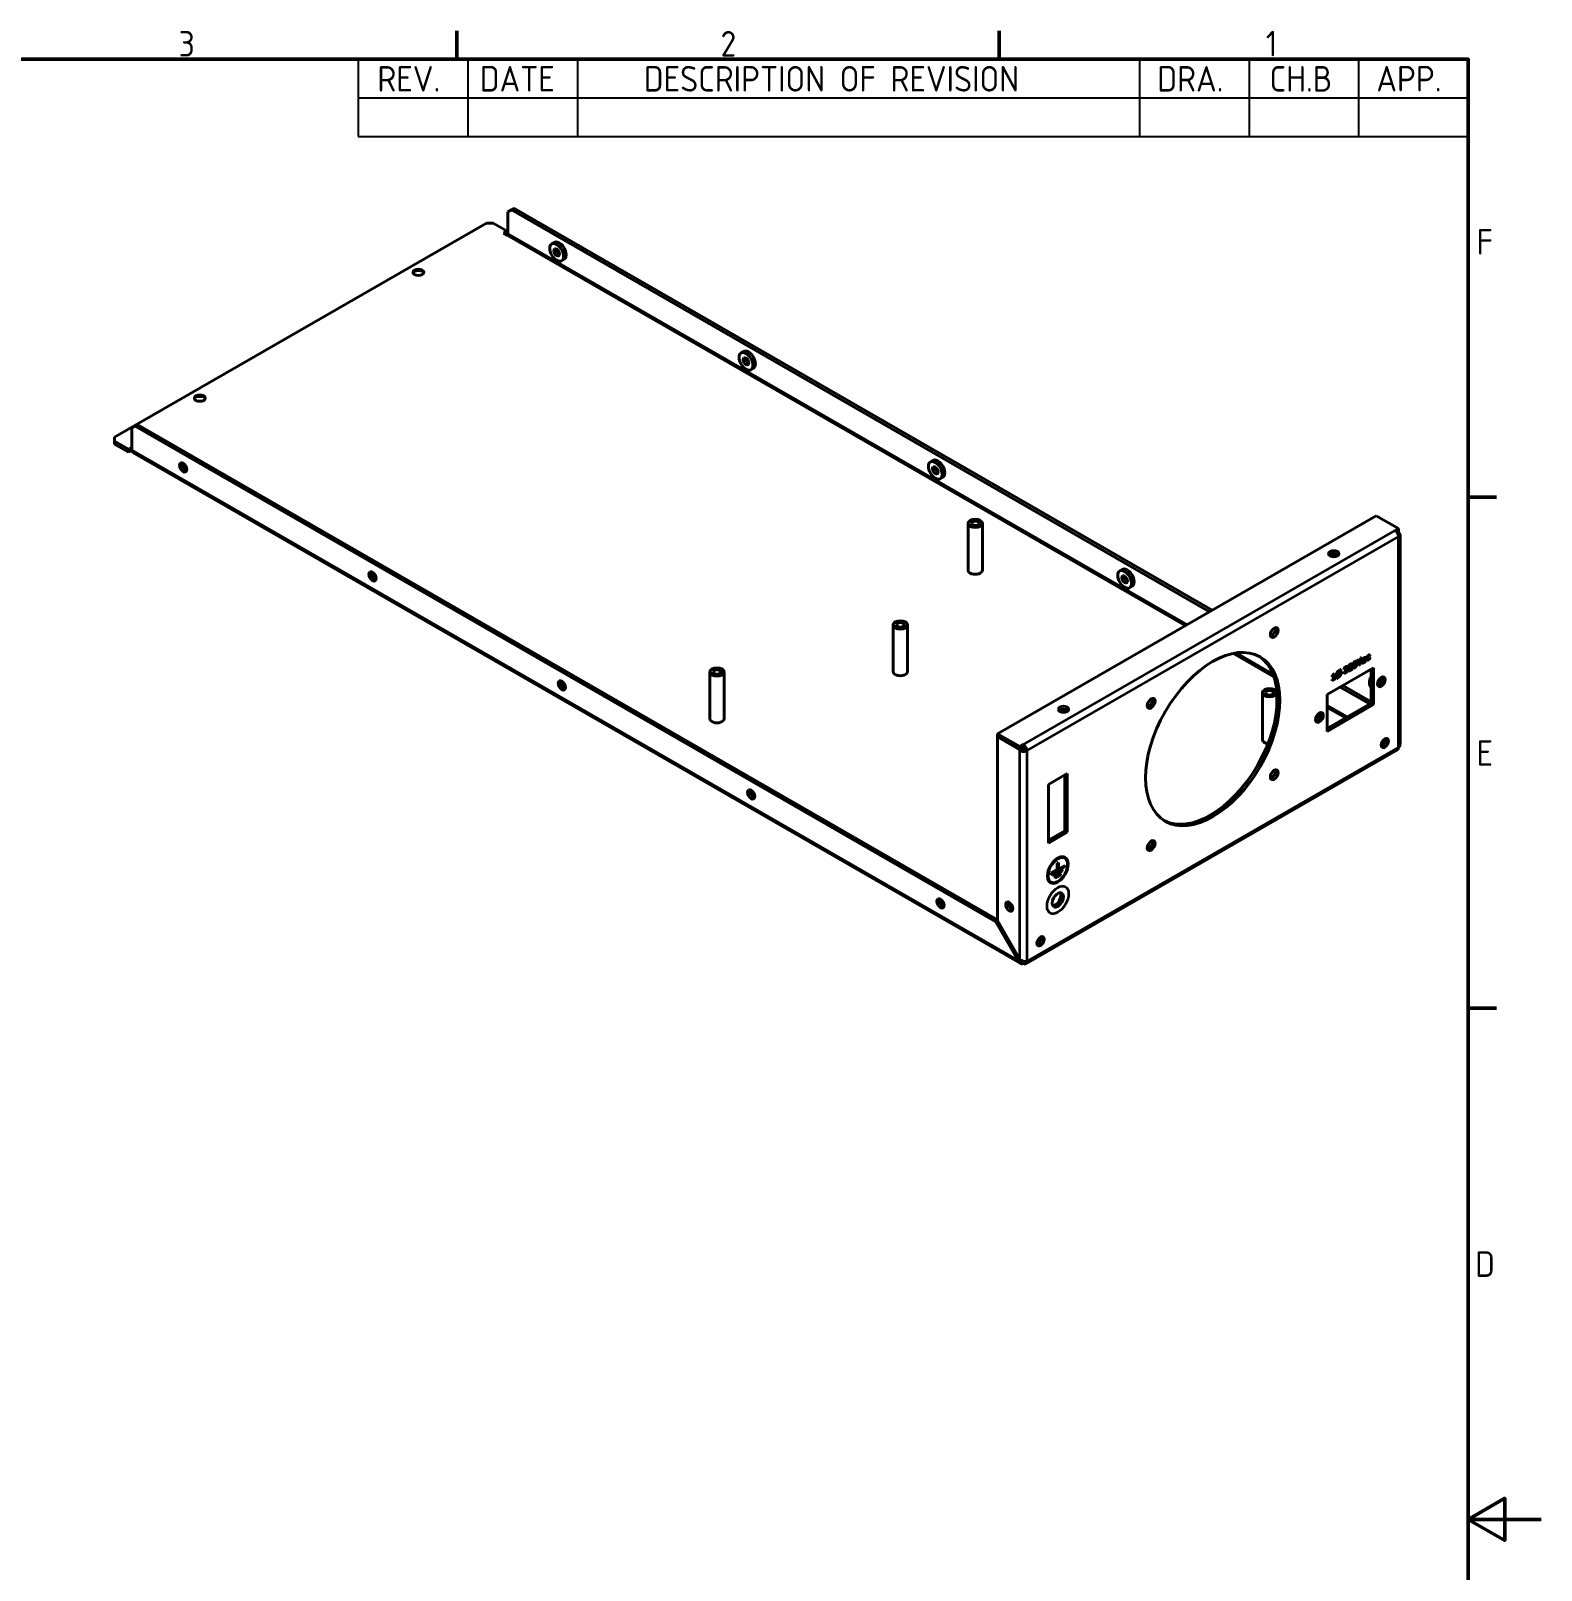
# Model space of a CAD drawing. Header units: millimetres. Extents: x 0 to 1188, y 0 to 840.
# Drawn here: x 774.3 to 1188, y 406.1 to 827.8 of the extents above; entities that cross this region are included whole.
import ezdxf

# ---------------------------------------------------------------- set-up
doc = ezdxf.new("R2010")
doc.units = ezdxf.units.MM
doc.header["$LTSCALE"] = 2
doc.layers.get('0').update_dxf_attribs({"color": 3, "lineweight": 25})
for name, color, linetype, lineweight in [('가시적인 것(ISO)', 3, 'Continuous', 40), ('가시적인 좁은 것(ISO)', 3, 'Continuous', 35), ('경계(ISO)', 7, 'Continuous', 50), ('기호(ISO)', 5, 'Continuous', 25)]:
    doc.layers.add(name, color=color, linetype=linetype, lineweight=lineweight)
doc.styles.add('문자 텍스트_PSTEK_POSCO', font='isocp.shx')

# ---------------------------------------------------------------- blocks, each defined once
blk = doc.blocks.new('경계 Default Border')
at = {"layer": '경계(ISO)'}
for p, q in [((445.5, 410), (445.5, 413.9)), ((519.75, 410), (519.75, 413.9)), ((584, 350), (587.9, 350)), ((584, 280), (587.9, 280))]:
    blk.add_line(p, q, dxfattribs=at)
at = {"layer": '경계(ISO)', "flags": 128}
for points in [[(10, 10), (10, 410), (584, 410), (584, 10), (10, 10)], [(594, 210), (584, 210), (589, 212.89), (589, 207.11), (584, 210)]]:
    blk.add_lwpolyline(points, dxfattribs=at)
at = {"layer": '경계(ISO)', "color": 2, "char_height": 3.5, "attachment_point": 7, "style": '문자 텍스트_PSTEK_POSCO'}
for s, insert in [('3', (407.4, 410.37)), ('2', (481.61, 410.37)), ('1', (556.28, 410.4)), ('F', (585.15, 383.25)), ('E', (585.15, 313.22)), ('D', (584.96, 243.22))]:
    blk.add_mtext(s, dxfattribs=dict(at, insert=insert))

msp = doc.modelspace()

# ---------------------------------------------------------------- linework, layer by layer
at = {"layer": '가시적인 것(ISO)'}
for p, q in [((904.988, 778.2135), (905.9308, 778.7607)), ((904.988, 778.2135), (904.988, 772.2182)), ((905.9308, 778.7607), (906.6379, 779.1679)), ((1097.1475, 668.6463), (905.9308, 778.7607)), ((1097.8546, 669.0535), (906.6379, 779.1679)), ((899.0954, 775.0675), (797.2721, 716.4313)), ((899.0954, 775.0675), (900.9811, 775.0675)), ((904.7523, 772.8958), (900.9811, 775.0675)), ((903.8095, 772.3529), (904.7523, 772.8958)), ((904.7523, 771.81), (903.8095, 772.3529)), ((904.7523, 772.0783), (904.5193, 771.9441)), ((904.7523, 772.8958), (904.7523, 772.0783)), ((917.7051, 769.8187), (916.998, 769.4115)), ((920.3666, 765.1969), (919.6595, 764.7897)), ((969.5596, 739.9576), (968.8525, 739.5504)), ((972.2211, 735.3359), (971.514, 734.9287)), ((801.9861, 718.8987), (802.9289, 719.4458)), ((801.9861, 712.9034), (801.9861, 718.8987)), ((802.9289, 719.4458), (803.636, 719.853)), ((802.9289, 719.4458), (1038.6026, 583.7304)), ((803.636, 719.853), (1039.1026, 584.2569)), ((797.2721, 715.3455), (797.2721, 716.4313)), ((797.2721, 714.5279), (797.2721, 715.3455)), ((797.2721, 715.3455), (801.0433, 713.1738)), ((801.0433, 712.3562), (797.2721, 714.5279)), ((801.0433, 713.1738), (801.9861, 713.7167)), ((801.0433, 712.3562), (801.0433, 713.1738)), ((801.9861, 712.8992), (801.0433, 712.3562)), ((801.9861, 712.9034), (801.9861, 712.8992)), ((801.9861, 712.8991), (801.9861, 712.8992)), ((1045.2589, 572.3591), (802.2635, 712.2908)), ((1021.4141, 710.0966), (1020.707, 709.6894)), ((1024.0756, 705.4748), (1023.3685, 705.0677)), ((1031.0077, 680.0552), (1031.0077, 692.8634)), ((1034.941, 680.0552), (1034.941, 692.8634)), ((1142.8116, 694.9425), (1039.1026, 635.2205)), ((1148.9398, 691.4135), (1142.8116, 694.9425)), ((1147.997, 690.8705), (1148.9398, 691.4135)), ((1148.5366, 690.3637), (1148.9398, 690.5959)), ((1148.564, 690.325), (1148.9398, 690.5414)), ((1148.665, 690.1651), (1148.9398, 690.3234)), ((1148.9398, 690.5414), (1148.8925, 690.5687)), ((1148.9398, 690.5959), (1148.9398, 691.4135)), ((1148.9398, 690.5414), (1148.9398, 690.3234)), ((1149.3304, 632.2962), (1149.3304, 689.7805)), ((1073.2686, 680.2356), (1072.5615, 679.8284)), ((1075.9301, 675.6138), (1075.223, 675.2066)), ((1010.5016, 652.2301), (1010.5016, 665.0384)), ((1014.4349, 652.2301), (1014.4349, 665.0384)), ((1135.2779, 653.9344), (1135.2826, 653.9317)), ((1135.2779, 653.578), (1135.2779, 653.9344)), ((1135.2826, 653.5753), (1135.2826, 653.9317)), ((1136.1105, 654.3657), (1136.1152, 654.363)), ((1137.3291, 655.0698), (1137.3338, 655.0671)), ((1137.5631, 655.3206), (1137.931, 655.5324)), ((1137.5631, 655.3206), (1137.5678, 655.3179)), ((1138.049, 653.9653), (1137.5631, 655.3206)), ((1137.5678, 655.3179), (1137.9357, 655.5297)), ((1138.0537, 653.9626), (1137.5678, 655.3179)), ((1137.931, 655.5324), (1137.9357, 655.5297)), ((1137.9357, 655.5297), (1138.244, 654.5982)), ((1138.049, 653.9653), (1138.0537, 653.9626)), ((1138.4239, 654.1758), (1138.0537, 653.9626)), ((1138.2409, 654.6076), (1138.5464, 655.8868)), ((1138.244, 654.5982), (1138.5511, 655.8841)), ((1138.9098, 656.0907), (1138.4239, 654.1758)), ((1138.5464, 655.8868), (1138.9051, 656.0934)), ((1138.5464, 655.8868), (1138.5511, 655.8841)), ((1138.5511, 655.8841), (1138.9098, 656.0907)), ((1138.9051, 656.0934), (1138.9098, 656.0907)), ((1139.0266, 655.7354), (1139.0313, 655.7327)), ((1139.0266, 655.4372), (1139.0266, 655.7354)), ((1139.0266, 655.4372), (1139.0313, 655.4345)), ((1139.0313, 655.4345), (1139.0313, 655.7327)), ((1139.06, 655.451), (1139.0313, 655.4345)), ((1139.0333, 654.6058), (1139.038, 654.6031)), ((1139.6053, 655.1835), (1139.6053, 655.4333)), ((1139.6053, 655.1835), (1139.6101, 655.1808)), ((1139.6053, 654.8615), (1139.6053, 654.9828)), ((1139.6053, 654.8615), (1139.6101, 654.8588)), ((1139.6076, 655.6725), (1139.6076, 655.6791)), ((1139.6076, 655.6725), (1139.6123, 655.6698)), ((1139.6101, 655.4366), (1139.6101, 655.1808)), ((1139.9401, 655.0489), (1139.6101, 654.8588)), ((1139.6101, 654.8588), (1139.6101, 654.99)), ((1139.6123, 655.6698), (1139.6123, 655.6764)), ((1139.8449, 656.1266), (1139.8496, 656.1239)), ((1139.9401, 655.8877), (1139.9401, 655.0489)), ((1140.2526, 655.3789), (1140.2574, 655.3762)), ((1141.0069, 656.0609), (1141.0493, 656.0853)), ((1141.0069, 656.0609), (1141.0117, 656.0582)), ((1141.0541, 656.5291), (1141.0117, 656.5047)), ((1141.0117, 656.0582), (1141.0541, 656.0826)), ((1141.0493, 656.8605), (1141.0541, 656.8577)), ((1141.0493, 656.0853), (1141.0541, 656.0826)), ((1141.0541, 656.8577), (1141.0541, 656.5291)), ((1141.0541, 656.0826), (1141.0541, 655.7527)), ((960.297, 639.3356), (960.297, 652.1439)), ((964.2303, 639.3356), (964.2303, 652.1439)), ((1129.3765, 645.9512), (1142.1045, 653.2807)), ((1130.7407, 651.1732), (1130.7454, 651.1705)), ((1130.7407, 650.9069), (1130.7407, 651.1732)), ((1130.7407, 650.9069), (1130.7454, 650.9042)), ((1130.7407, 650.0416), (1131.0387, 650.2132)), ((1130.7407, 650.0416), (1130.7454, 650.0389)), ((1130.7407, 649.7568), (1130.7407, 650.0416)), ((1130.7407, 649.7568), (1130.7454, 649.754)), ((1130.7454, 650.9042), (1130.7454, 651.1705)), ((1131.0434, 651.0758), (1130.7454, 650.9042)), ((1131.6795, 650.2919), (1130.7454, 649.754)), ((1130.7454, 650.0389), (1131.0434, 650.2105)), ((1130.7454, 649.754), (1130.7454, 650.0389)), ((1131.0387, 650.2132), (1131.0387, 651.073)), ((1131.0387, 650.2132), (1131.0434, 650.2105)), ((1131.0434, 650.2105), (1131.0434, 651.0758)), ((1131.0742, 651.5879), (1131.3836, 651.7661)), ((1131.0742, 651.5879), (1131.0789, 651.5852)), ((1131.0789, 651.5852), (1131.3884, 651.7633)), ((1131.3836, 651.7661), (1131.3884, 651.7633)), ((1131.3884, 651.7633), (1131.3884, 650.4092)), ((1131.3884, 650.4146), (1131.6747, 650.5795)), ((1131.3884, 650.4092), (1131.6795, 650.5768)), ((1131.6747, 650.5795), (1131.6795, 650.5768)), ((1131.6795, 650.5768), (1131.6795, 650.2919)), ((1131.8936, 650.2815), (1132.0701, 650.6918)), ((1131.8936, 650.2815), (1131.8983, 650.2788)), ((1131.8983, 650.2788), (1132.0748, 650.6892)), ((1132.0943, 650.3917), (1131.8983, 650.2788)), ((1132.0633, 650.6957), (1132.068, 650.693)), ((1132.2078, 650.6545), (1132.0943, 650.3917)), ((1132.2644, 651.1316), (1132.7172, 652.1927)), ((1132.7224, 652.191), (1132.2674, 651.1247)), ((1132.3682, 651.0278), (1132.8255, 652.0967)), ((1132.8781, 652.567), (1132.9755, 652.7927)), ((1132.8781, 652.567), (1132.8828, 652.5643)), ((1132.8828, 652.5643), (1132.9802, 652.79)), ((1132.9755, 652.7927), (1133.1749, 652.9076)), ((1132.9755, 652.7927), (1132.9802, 652.79)), ((1132.9802, 652.79), (1133.1796, 652.9048)), ((1133.1796, 652.9048), (1133.018, 652.5296)), ((1133.0227, 652.5271), (1133.0274, 652.5244)), ((1133.1749, 652.9076), (1133.1796, 652.9048)), ((1134.0046, 651.9027), (1134.0094, 651.8999)), ((1134.0046, 651.6363), (1134.0046, 651.9027)), ((1134.0046, 651.6363), (1134.0094, 651.6336)), ((1135.0488, 652.2322), (1134.0094, 651.6336)), ((1134.0094, 651.6336), (1134.0094, 651.8999)), ((1134.039, 653.221), (1134.0437, 653.2183)), ((1134.039, 652.8646), (1134.039, 653.221)), ((1134.039, 652.8646), (1134.0437, 652.8618)), ((1134.0437, 652.8618), (1134.0437, 653.2183)), ((1134.0712, 652.8777), (1134.0437, 652.8618)), ((1134.4494, 652.1958), (1135.0488, 652.5409)), ((1134.4555, 652.2047), (1135.0441, 652.5436)), ((1134.8717, 653.6523), (1134.8764, 653.6496)), ((1135.0441, 652.5436), (1135.0488, 652.5409)), ((1135.0488, 652.5409), (1135.0488, 652.2322)), ((1135.2435, 652.6161), (1135.2482, 652.6134)), ((1135.2435, 652.3497), (1135.2435, 652.6161)), ((1135.2435, 652.3497), (1135.2482, 652.347)), ((1136.2877, 652.9456), (1135.2482, 652.347)), ((1135.2482, 652.347), (1135.2482, 652.6134)), ((1135.2779, 653.578), (1135.2826, 653.5753)), ((1135.3101, 653.5911), (1135.2826, 653.5753)), ((1135.6883, 652.9092), (1136.2877, 653.2543)), ((1135.6943, 652.9181), (1136.283, 653.2571)), ((1136.283, 653.2571), (1136.2877, 653.2543)), ((1136.2877, 653.2543), (1136.2877, 652.9456)), ((1136.5864, 653.2381), (1136.5911, 653.2353)), ((1141.3974, 643.6048), (1141.3974, 652.8735)), ((1142.1045, 653.2807), (1142.1045, 643.1976)), ((1111.6178, 633.6349), (1111.6178, 646.4431)), ((1115.5512, 641.9119), (1115.5512, 646.4431)), ((1129.3765, 635.8681), (1129.3765, 645.9512)), ((1141.015, 643.3847), (1132.9674, 648.019)), ((1141.3974, 643.9789), (1133.6745, 648.4262)), ((1129.3765, 636.6825), (1141.3974, 643.6048)), ((1142.1045, 643.1976), (1129.3765, 635.8681)), ((1141.3974, 643.6048), (1142.1045, 643.1976)), ((1039.1026, 635.2205), (1039.1026, 634.4029)), ((1045.2308, 631.6914), (1039.1026, 635.2205)), ((1039.1026, 634.4029), (1045.2308, 630.8739)), ((1039.1499, 634.3757), (1039.1026, 634.3484)), ((1039.1026, 584.0206), (1039.1026, 634.3484)), ((1039.1026, 634.3484), (1045.2308, 630.8194)), ((1045.2308, 631.6914), (1046.1737, 632.2344)), ((1045.2308, 630.8739), (1045.2308, 631.6914)), ((1045.2308, 630.8739), (1046.1737, 631.4168)), ((1045.2308, 630.8194), (1045.9379, 631.2266)), ((1045.9379, 631.0086), (1045.2308, 630.6014)), ((1045.2308, 630.6014), (1045.2308, 630.8194)), ((1045.9379, 631.2266), (1045.8906, 631.2538)), ((1045.9379, 631.2266), (1045.9379, 631.0086)), ((1046.1737, 631.4168), (1046.1737, 632.2344)), ((1046.4094, 631.0086), (1047.1165, 630.6014)), ((1148.6624, 630.8517), (1046.839, 572.2155)), ((1053.009, 621.3227), (1058.1945, 624.3088)), ((1058.1945, 624.3088), (1058.1945, 608.2304)), ((1053.009, 605.2443), (1053.009, 621.3227)), ((1057.4874, 608.6376), (1057.4874, 623.9016)), ((1053.009, 606.0586), (1057.4874, 608.6376)), ((1058.1945, 608.2304), (1053.009, 605.2443)), ((1058.1945, 608.2304), (1057.4874, 608.6376)), ((1055.4367, 599.7749), (1055.7667, 599.9649)), ((1055.4367, 599.7749), (1055.4415, 599.7722)), ((1055.4367, 597.9763), (1055.4367, 599.7749)), ((1055.7714, 599.9622), (1055.4415, 599.7722)), ((1055.4415, 599.7722), (1055.4415, 597.9736)), ((1055.7667, 599.9649), (1055.7714, 599.9622)), ((1055.7714, 598.1636), (1055.7714, 599.9622)), ((1055.7714, 598.169), (1057.4874, 599.1572)), ((1057.4921, 599.1544), (1055.7714, 598.1636)), ((1057.4874, 599.1572), (1057.4921, 599.1544)), ((1057.4921, 598.7729), (1057.4921, 599.1544)), ((1057.5979, 601.3469), (1057.6026, 601.3442)), ((1053.7161, 596.9855), (1055.4367, 597.9763)), ((1053.7161, 596.9855), (1053.7208, 596.9827)), ((1053.7161, 596.6039), (1053.7161, 596.9855)), ((1053.7161, 596.6039), (1053.7208, 596.6012)), ((1053.7208, 596.6012), (1057.4921, 598.7729)), ((1055.4415, 597.9736), (1053.7208, 596.9827)), ((1053.7208, 596.9827), (1053.7208, 596.6012)), ((1054.4232, 596.5751), (1056.7803, 597.9324)), ((1054.4232, 596.5751), (1054.4279, 596.5724)), ((1054.4232, 596.1936), (1054.4232, 596.5751)), ((1054.4232, 596.1936), (1054.4279, 596.1909)), ((1056.785, 597.9297), (1054.4279, 596.5724)), ((1054.4279, 596.1909), (1056.785, 597.5482)), ((1054.4279, 596.5724), (1054.4279, 596.1909)), ((1054.8946, 596.029), (1056.3088, 596.8434)), ((1054.8946, 596.029), (1054.8993, 596.0263)), ((1054.8946, 595.6475), (1054.8946, 596.029)), ((1054.8946, 595.6475), (1054.8993, 595.6448)), ((1056.3136, 596.8407), (1054.8993, 596.0263)), ((1054.8993, 595.6448), (1056.3136, 596.4592)), ((1054.8993, 596.0263), (1054.8993, 595.6448)), ((1055.4367, 597.9763), (1055.4415, 597.9736)), ((1056.3088, 596.8434), (1056.3136, 596.8407)), ((1056.3136, 596.4592), (1056.3136, 596.8407)), ((1056.7803, 597.9324), (1056.785, 597.9297)), ((1056.785, 597.5482), (1056.785, 597.9297)), ((1053.6056, 594.4142), (1053.6103, 594.4115)), ((1039.1035, 584.0189), (1038.6026, 583.7304)), ((1038.6026, 583.7304), (1044.7308, 573.116)), ((1045.2308, 573.4061), (1039.1026, 584.0206)), ((1045.2323, 573.4047), (1044.7308, 573.116))]:
    msp.add_line(p, q, dxfattribs=at)
for centre, major_axis, ratio, start_param, end_param in [((904.7523, 772.0825), (-0.1663, -0.2889), 0.57809312, 0.78346445, 2.35426078), ((919.0359, 767.5078), (-1.3308, 2.3109), 0.57809312, 3.14159265, 6.28318531), ((919.0359, 767.5078), (0.5393, -0.9365), 0.57809312, 3.85321467, 5.57156329), ((880.475, 761.4393), (-1.5, 0), 0.5758617, 3.25223889, 6.17253907), ((880.475, 760.8125), (-2.2667, 0), 0.5758617, 4.11241439, 5.31236357), ((970.8903, 737.6468), (-1.3308, 2.3109), 0.57809312, 3.14159267, 6.28318531), ((970.8903, 737.6468), (0.5393, -0.9365), 0.57809312, 3.85321467, 5.57156329), ((820.6066, 726.9634), (-1.5, 0), 0.5758617, 3.25223889, 6.17253907), ((820.6066, 726.3366), (-2.2667, 0), 0.5758617, 4.11241439, 5.31236357), ((802.9289, 713.4463), (-0.6654, -1.1554), 0.57809312, 5.49585344, 6.28318531), ((816.7411, 708.6001), (0.6986, -1.2132), 0.57809312, 3.66993502, 5.75484294), ((816.7411, 708.6001), (-0.5393, 0.9365), 0.57809312, 0.40432424, 2.73726841), ((1022.7448, 707.7857), (-1.3308, 2.3109), 0.57809312, 3.14159265, 6.28318531), ((1022.7448, 707.7857), (0.5393, -0.9365), 0.57809312, 3.85321467, 5.57156329), ((1147.997, 689.7805), (0.6654, -1.1554), 0.57809312, 2.10544794, 2.3581282), ((1147.997, 689.7805), (0.6654, -1.1554), 0.57809312, 0.78733187, 2.10544794), ((1147.997, 689.7805), (1.3333, 0), 0.5758617, 5.49778714, 7.06858347), ((1131.1679, 683.7279), (-1.4333, 0), 0.5758617, 3.65970594, 5.76507202), ((1131.1679, 683.7279), (-1.0807, 0), 0.5758617, 3.51835978, 5.90641818), ((868.5956, 678.7391), (0.6986, -1.2132), 0.57809312, 3.66993502, 5.75484294), ((868.5956, 678.7391), (-0.5393, 0.9365), 0.57809312, 0.40432424, 2.73726841), ((1032.9743, 680.0552), (1.9667, 0), 0.5758617, 3.14159265, 6.28318531), ((1074.5993, 677.9247), (-1.3308, 2.3109), 0.57809312, 3.14159265, 6.28318531), ((1074.5993, 677.9247), (0.5393, -0.9365), 0.57809312, 3.85321467, 5.57156329), ((1114.1738, 663.3548), (0.7485, 1.2999), 0.57809312, 3.631445, 5.79333296), ((1097.321, 634.1651), (-12.9748, -22.5312), 0.57809312, 0.02714731, 3.11444534), ((920.4501, 648.8781), (0.6986, -1.2132), 0.57809312, 3.66993502, 5.75484294), ((920.4501, 648.8781), (-0.5393, 0.9365), 0.57809312, 0.40432424, 2.73726841), ((1012.4682, 652.2301), (1.9667, 0), 0.5758617, 3.14159265, 6.28318531), ((1142.8116, 650.2752), (-1.3308, -2.3109), 0.57809312, 4.77311919, 6.21858768), ((1143.5187, 649.868), (0.5393, 0.9365), 0.57809312, 3.44454272, 5.98023524), ((1143.5187, 649.868), (0.7485, 1.2999), 0.57809312, 3.631445, 5.79333296), ((1057.1574, 641.1081), (-1.4333, 0), 0.5758617, 3.65970594, 5.76507202), ((1057.1574, 641.1081), (-1.0807, 0), 0.5758617, 3.51835978, 5.90641818), ((1080.4683, 643.9452), (0.7485, 1.2999), 0.57809312, 3.631445, 5.79333296), ((1126.5481, 640.0953), (0.7485, 1.2999), 0.57809312, 3.631445, 5.79333296), ((962.2636, 639.3356), (1.9667, 0), 0.5758617, 3.14159265, 6.28318531), ((1126.5481, 640.0953), (0.5393, 0.9365), 0.57809312, 3.44454272, 5.98023524), ((1113.5845, 633.6349), (-1.9667, 0), 0.5758617, 0, 1.36005559), ((1144.4615, 633.0789), (-0.5393, -0.9365), 0.57809312, 0.40432424, 2.73726841), ((1144.4615, 633.0789), (0.6986, 1.2132), 0.57809312, 3.66993502, 5.75484294), ((1046.1737, 631.1443), (-1.3333, 0), 0.5758617, 0.78539816, 2.35619449), ((1046.1737, 631.1443), (0.3333, 0), 0.5758617, 3.92699082, 5.49778714), ((1046.1737, 631.1443), (-0.6654, 1.1554), 0.57809312, 5.2470406, 5.49972085), ((1046.1737, 631.1443), (0.1663, -0.2889), 0.57809312, 0.78733187, 2.3581282), ((1046.1737, 631.1443), (-0.6654, 1.1554), 0.57809312, 3.92892453, 5.2470406), ((1147.997, 632.0071), (0.6654, -1.1554), 0.57809312, 0, 0.78733187), ((1114.1738, 624.3851), (0.7485, 1.2999), 0.57809312, 3.631445, 5.79333296), ((972.3046, 619.0171), (0.6986, -1.2132), 0.57809312, 3.66993502, 5.75484294), ((972.3046, 619.0171), (-0.5393, 0.9365), 0.57809312, 0.40432424, 2.73726841), ((1080.4683, 604.9754), (0.7485, 1.2999), 0.57809312, 3.631445, 5.79333296), ((1055.6017, 597.8805), (-1.9961, -3.4663), 0.57809312, 3.14159265, 6.28318531), ((1055.6017, 597.8805), (-1.8963, -3.293), 0.57809312, 0.00123815, 3.14035451), ((1054.8946, 590.1123), (-1.0812, -1.8776), 0.57809312, 0.33178133, 2.80981133), ((1024.1591, 589.1561), (0.6986, -1.2132), 0.57809312, 3.66993502, 5.75484294), ((1024.1591, 589.1561), (-0.5393, 0.9365), 0.57809312, 0.40432424, 2.73726841), ((1043.0152, 588.2716), (0.6986, -1.2132), 0.57809312, 3.66993502, 5.75484294), ((1043.0152, 588.2716), (-0.5393, 0.9365), 0.57809312, 0.40432424, 2.73726841), ((1050.1806, 578.7861), (-0.5393, -0.9365), 0.57809312, 0.40432424, 2.73726841), ((1050.1806, 578.7861), (0.6986, 1.2132), 0.57809312, 3.66993502, 5.75484294), ((1046.1737, 573.371), (0.6654, -1.1554), 0.57809312, 5.49972085, 7.07051718)]:
    msp.add_ellipse(centre, major_axis=major_axis, ratio=ratio, start_param=start_param, end_param=end_param, dxfattribs=at)
for centre, major_axis, ratio in [((918.3287, 767.1006), (-1.3308, 2.3109), 0.57809312), ((918.3287, 767.1006), (-0.5393, 0.9365), 0.57809312), ((880.475, 761.6301), (-1.5, 0), 0.5758617), ((970.1832, 737.2396), (-1.3308, 2.3109), 0.57809312), ((970.1832, 737.2396), (-0.5393, 0.9365), 0.57809312), ((820.6066, 727.1542), (-1.5, 0), 0.5758617), ((816.034, 708.1929), (-0.6986, 1.2132), 0.57809312), ((1022.0377, 707.3785), (-1.3308, 2.3109), 0.57809312), ((1022.0377, 707.3785), (-0.5393, 0.9365), 0.57809312), ((1032.9743, 692.8634), (-1.9667, 0), 0.5758617), ((1032.9743, 692.8634), (-1.0807, 0), 0.5758617), ((1131.1679, 684.5454), (-1.4333, 0), 0.5758617), ((867.8885, 678.3319), (-0.6986, 1.2132), 0.57809312), ((1073.8922, 677.5175), (-1.3308, 2.3109), 0.57809312), ((1073.8922, 677.5175), (-0.5393, 0.9365), 0.57809312), ((1012.4682, 665.0384), (-1.9667, 0), 0.5758617), ((1012.4682, 665.0384), (-1.0807, 0), 0.5758617), ((1114.8809, 662.9477), (-0.7485, -1.2999), 0.57809312), ((1098.0281, 633.7579), (-12.9748, -22.5312), 0.57809312), ((919.743, 648.4709), (-0.6986, 1.2132), 0.57809312), ((962.2636, 652.1439), (-1.9667, 0), 0.5758617), ((962.2636, 652.1439), (-1.0807, 0), 0.5758617), ((1144.2258, 649.4608), (-0.7485, -1.2999), 0.57809312), ((1113.5845, 646.4431), (-1.9667, 0), 0.5758617), ((1113.5845, 646.4431), (-1.0807, 0), 0.5758617), ((1057.1574, 641.9256), (-1.4333, 0), 0.5758617), ((1081.1754, 643.538), (-0.7485, -1.2999), 0.57809312), ((1127.2552, 639.6881), (-0.7485, -1.2999), 0.57809312), ((1145.1686, 632.6717), (-0.6986, -1.2132), 0.57809312), ((1114.8809, 623.9779), (-0.7485, -1.2999), 0.57809312), ((971.5975, 618.6099), (-0.6986, 1.2132), 0.57809312), ((1081.1754, 604.5682), (-0.7485, -1.2999), 0.57809312), ((1055.6065, 597.8778), (-1.9961, -3.4663), 0.57809312), ((1055.6065, 597.8778), (-1.8963, -3.293), 0.57809312), ((1055.6017, 589.7051), (-1.0812, -1.8776), 0.57809312), ((1023.452, 588.7489), (-0.6986, 1.2132), 0.57809312), ((1042.3081, 587.8644), (-0.6986, 1.2132), 0.57809312), ((1050.8877, 578.3789), (-0.6986, -1.2132), 0.57809312)]:
    msp.add_ellipse(centre, major_axis=major_axis, ratio=ratio, dxfattribs=at)
for points, degree in [([(1135.2779, 653.9344), (1135.3375, 654.0018), (1135.5919, 654.2173), (1135.7099, 654.2852)], 2), ([(1135.2826, 653.9317), (1135.3422, 653.9991), (1135.5966, 654.2145), (1135.7147, 654.2825)], 2), ([(1135.4442, 653.7597), (1135.3961, 653.7068), (1135.3273, 653.6142), (1135.3101, 653.5911)], 2), ([(1135.6436, 653.9289), (1135.5897, 653.8979), (1135.4935, 653.812), (1135.4442, 653.7597)], 2), ([(1135.8671, 653.8217), (1135.8671, 653.9357), (1135.749, 653.9896), (1135.6436, 653.9289)], 2), ([(1135.6653, 653.2922), (1135.7695, 653.4782), (1135.8624, 653.7237), (1135.8624, 653.8244)], 2), ([(1135.67, 653.2895), (1135.7743, 653.4754), (1135.8671, 653.721), (1135.8671, 653.8217)], 2), ([(1135.7147, 654.2825), (1135.9668, 654.4277), (1136.2258, 654.3172), (1136.2258, 654.0826)], 2), ([(1135.8624, 653.8244), (1135.8624, 653.9294), (1135.8123, 653.9605)], 2), ([(1136.2258, 654.0826), (1136.2258, 653.9382), (1136.1078, 653.592), (1135.9714, 653.3544)], 2), ([(1136.4136, 653.8411), (1136.4136, 654.0584), (1136.4721, 654.3995), (1136.5385, 654.5491)], 2), ([(1136.5374, 653.2777), (1136.4721, 653.3474), (1136.4136, 653.6291), (1136.4136, 653.8411)], 2), ([(1136.4183, 653.8384), (1136.4183, 654.0557), (1136.4768, 654.3968), (1136.5432, 654.5463)], 2), ([(1136.5421, 653.275), (1136.4768, 653.3447), (1136.4183, 653.6264), (1136.4183, 653.8384)], 2), ([(1136.5385, 654.5491), (1136.605, 654.696), (1136.8147, 654.9228), (1136.9591, 655.0059)], 2), ([(1136.5432, 654.5463), (1136.6097, 654.6933), (1136.8194, 654.9201), (1136.9638, 655.0032)], 2), ([(1136.7747, 654.0423), (1136.7747, 654.3471), (1136.8618, 654.6424), (1136.9638, 654.7011)], 2), ([(1136.9638, 653.6026), (1136.8618, 653.5439), (1136.7747, 653.7429), (1136.7747, 654.0423)], 2), ([(1136.9591, 653.6054), (1137.06, 653.6634), (1137.1471, 653.9627), (1137.1471, 654.2635)], 2), ([(1136.9638, 655.0032), (1137.1163, 655.091), (1137.3203, 655.0972), (1137.3856, 655.0248)], 2), ([(1136.9638, 654.7011), (1137.0658, 654.7598), (1137.1518, 654.5642), (1137.1518, 654.2608)], 2), ([(1137.1518, 654.2608), (1137.1518, 653.96), (1137.0647, 653.6607), (1136.9638, 653.6026)], 2), ([(1137.3844, 653.7574), (1137.3203, 653.6144), (1137.1128, 653.3863), (1136.9638, 653.3005)], 2), ([(1137.5082, 654.466), (1137.5082, 654.254), (1137.4498, 653.9023), (1137.3844, 653.7574)], 2), ([(1137.3856, 655.0248), (1137.4498, 654.9544), (1137.5082, 654.6714), (1137.5082, 654.466)], 2), ([(1138.9372, 654.8306), (1138.9372, 654.9671), (1139.0323, 655.1914), (1139.1217, 655.2919)], 2), ([(1138.9419, 654.8279), (1138.9419, 654.9643), (1139.037, 655.1887), (1139.1264, 655.2892)], 2), ([(1139.2708, 654.6304), (1139.1287, 654.5485), (1138.9419, 654.6609), (1138.9419, 654.8279)], 2), ([(1139.0266, 655.7354), (1139.0759, 655.7797), (1139.2959, 655.9514), (1139.4082, 656.0161)], 2), ([(1139.0313, 655.7327), (1139.0806, 655.7769), (1139.3006, 655.9487), (1139.4129, 656.0134)], 2), ([(1139.351, 655.7061), (1139.2926, 655.6725), (1139.1344, 655.5324), (1139.06, 655.451)], 2), ([(1139.1217, 655.2919), (1139.2122, 655.3944), (1139.4632, 655.5787), (1139.6076, 655.6725)], 2), ([(1139.1264, 655.2892), (1139.217, 655.3917), (1139.4679, 655.576), (1139.6123, 655.6698)], 2), ([(1139.476, 654.8002), (1139.4313, 654.7493), (1139.3465, 654.6739), (1139.2708, 654.6304)], 2), ([(1139.2777, 655.053), (1139.2777, 655.1113), (1139.3258, 655.2106), (1139.3705, 655.2536)], 2), ([(1139.4381, 654.9944), (1139.3591, 654.9488), (1139.2777, 654.9669), (1139.2777, 655.053)], 2), ([(1139.6123, 655.6764), (1139.6123, 655.7784), (1139.4817, 655.7813), (1139.351, 655.7061)], 2), ([(1139.3705, 655.2536), (1139.421, 655.3038), (1139.5252, 655.3784), (1139.6101, 655.4366)], 2), ([(1139.4129, 656.0134), (1139.688, 656.1718), (1139.9401, 656.105), (1139.9401, 655.8877)], 2), ([(1139.4334, 654.9971), (1139.477, 655.0222), (1139.5687, 655.1213), (1139.6053, 655.1835)], 2), ([(1139.6101, 655.1808), (1139.5734, 655.1186), (1139.4817, 655.0195), (1139.4381, 654.9944)], 2), ([(1139.6101, 654.99), (1139.5757, 654.9371), (1139.5218, 654.8531), (1139.476, 654.8002)], 2), ([(1139.6076, 655.6791), (1139.6076, 655.7519), (1139.5743, 655.7735)], 2), ([(1140.1039, 655.7595), (1140.1039, 655.937), (1140.2001, 656.2402), (1140.2838, 656.3679)], 2), ([(1140.1086, 655.7568), (1140.1086, 655.9343), (1140.2048, 656.2375), (1140.2885, 656.3652)], 2), ([(1140.277, 655.3662), (1140.198, 655.4015), (1140.1086, 655.5925), (1140.1086, 655.7568)], 2), ([(1140.7091, 655.4586), (1140.5773, 655.3827), (1140.3584, 655.3335), (1140.277, 655.3662)], 2), ([(1140.2838, 656.3679), (1140.3629, 656.4903), (1140.5783, 656.6886), (1140.6952, 656.7559)], 2), ([(1140.2885, 656.3652), (1140.3676, 656.4876), (1140.583, 656.6859), (1140.6999, 656.7532)], 2), ([(1140.716, 656.4868), (1140.5888, 656.4136), (1140.449, 656.1277), (1140.449, 655.9528)], 2), ([(1140.449, 655.9528), (1140.449, 655.7673), (1140.5979, 655.6702), (1140.7217, 655.7415)], 2), ([(1140.5268, 655.7166), (1140.5998, 655.6767), (1140.717, 655.7442)], 2), ([(1140.6952, 656.7559), (1140.7835, 656.8067), (1140.96, 656.8607), (1141.0493, 656.8605)], 2), ([(1140.6999, 656.7532), (1140.7882, 656.804), (1140.9647, 656.8579), (1141.0541, 656.8577)], 2), ([(1140.912, 655.6072), (1140.8638, 655.5636), (1140.779, 655.4989), (1140.7091, 655.4586)], 2), ([(1140.8993, 656.5368), (1140.8627, 656.5395), (1140.7721, 656.5192), (1140.716, 656.4868)], 2), ([(1140.717, 655.7442), (1140.78, 655.7805), (1140.874, 655.8677), (1140.9084, 655.9114)], 2), ([(1140.7217, 655.7415), (1140.7847, 655.7778), (1140.8787, 655.865), (1140.9131, 655.9087)], 2), ([(1141.0117, 656.5047), (1140.991, 656.5154), (1140.9337, 656.5354), (1140.8993, 656.5368)], 2), ([(1140.9084, 655.9114), (1140.9416, 655.953), (1140.9898, 656.0311), (1141.0069, 656.0609)], 2), ([(1141.0541, 655.7527), (1141.0254, 655.7216), (1140.9509, 655.6416), (1140.912, 655.6072)], 2), ([(1140.9131, 655.9087), (1140.9463, 655.9503), (1140.9945, 656.0284), (1141.0117, 656.0582)], 2), ([(1130.7407, 651.1732), (1130.806, 651.2108), (1130.9355, 651.3053), (1130.9745, 651.3489)], 2), ([(1130.7454, 651.1705), (1130.8108, 651.2081), (1130.9403, 651.3026), (1130.9792, 651.3462)], 2), ([(1130.9745, 651.3489), (1131.0192, 651.4012), (1131.0696, 651.519), (1131.0742, 651.5879)], 2), ([(1130.9792, 651.3462), (1131.0239, 651.3984), (1131.0743, 651.5163), (1131.0789, 651.5852)], 2), ([(1131.8581, 651.2178), (1131.8581, 651.6113), (1132.2225, 652.2796), (1132.5423, 652.4638)], 2), ([(1131.8628, 651.215), (1131.8628, 651.6086), (1132.2273, 652.2769), (1132.547, 652.461)], 2), ([(1132.0748, 650.6892), (1131.974, 650.7437), (1131.8628, 651.0083), (1131.8628, 651.215)], 2), ([(1132.547, 650.757), (1132.4542, 650.7036), (1132.28, 650.651), (1132.2078, 650.6545)], 2), ([(1132.2227, 651.4223), (1132.2227, 651.5694), (1132.2777, 651.813), (1132.3235, 651.9044)], 2), ([(1132.2674, 651.1247), (1132.2456, 651.1744), (1132.2227, 651.3229), (1132.2227, 651.4223)], 2), ([(1132.3235, 651.9044), (1132.3728, 652.003), (1132.4817, 652.12), (1132.5482, 652.1583)], 2), ([(1132.5482, 651.0598), (1132.4977, 651.0308), (1132.4095, 651.0144), (1132.3682, 651.0278)], 2), ([(1132.5423, 652.4638), (1132.634, 652.5166), (1132.8024, 652.5685), (1132.8781, 652.567)], 2), ([(1132.5434, 651.0625), (1132.6065, 651.0988), (1132.728, 651.2364), (1132.7704, 651.3244)], 2), ([(1132.547, 652.461), (1132.6387, 652.5138), (1132.8072, 652.5658), (1132.8828, 652.5643)], 2), ([(1133.057, 651.2866), (1132.9653, 651.1172), (1132.7086, 650.8501), (1132.547, 650.757)], 2), ([(1132.5482, 652.1583), (1132.5928, 652.184), (1132.6857, 652.2043), (1132.7224, 652.191)], 2), ([(1132.7751, 651.3217), (1132.7327, 651.2336), (1132.6112, 651.0961), (1132.5482, 651.0598)], 2), ([(1132.7704, 651.3244), (1132.8151, 651.4203), (1132.8678, 651.6508), (1132.8678, 651.7992)], 2), ([(1132.8725, 651.7965), (1132.8725, 651.6481), (1132.8198, 651.4176), (1132.7751, 651.3217)], 2), ([(1132.8255, 652.0967), (1132.8473, 652.0536), (1132.8725, 651.8866), (1132.8725, 651.7965)], 2), ([(1133.018, 652.5296), (1133.1212, 652.475), (1133.2323, 652.2104), (1133.2323, 652.0037)], 2), ([(1133.0181, 652.5297), (1133.0204, 652.5284), (1133.0227, 652.5271)], 2), ([(1133.2323, 652.0037), (1133.2323, 651.8182), (1133.1441, 651.4494), (1133.057, 651.2866)], 2), ([(1134.0046, 651.9027), (1134.1364, 652.1005), (1134.3473, 652.4365), (1134.4264, 652.5788)], 2), ([(1134.0094, 651.8999), (1134.1411, 652.0977), (1134.352, 652.4338), (1134.4311, 652.5761)], 2), ([(1134.039, 653.221), (1134.0986, 653.2884), (1134.353, 653.5038), (1134.4711, 653.5718)], 2), ([(1134.0437, 653.2183), (1134.1033, 653.2857), (1134.3578, 653.5011), (1134.4758, 653.5691)], 2), ([(1134.2053, 653.0463), (1134.1572, 652.9934), (1134.0884, 652.9008), (1134.0712, 652.8777)], 2), ([(1134.4047, 653.2155), (1134.3509, 653.1845), (1134.2546, 653.0985), (1134.2053, 653.0463)], 2), ([(1134.6282, 653.1083), (1134.6282, 653.2223), (1134.5102, 653.2762), (1134.4047, 653.2155)], 2), ([(1134.4264, 652.5788), (1134.5307, 652.7647), (1134.6235, 653.0103), (1134.6235, 653.111)], 2), ([(1134.4311, 652.5761), (1134.5354, 652.762), (1134.6282, 653.0076), (1134.6282, 653.1083)], 2), ([(1134.7325, 652.641), (1134.6466, 652.4935), (1134.485, 652.248), (1134.4494, 652.1958)], 2), ([(1134.4758, 653.5691), (1134.7279, 653.7143), (1134.9869, 653.6037), (1134.9869, 653.3692)], 2), ([(1134.6235, 653.111), (1134.6235, 653.216), (1134.5735, 653.2471)], 2), ([(1134.9869, 653.3692), (1134.9869, 653.2248), (1134.8689, 652.8785), (1134.7325, 652.641)], 2), ([(1135.2435, 652.6161), (1135.3753, 652.8139), (1135.5862, 653.15), (1135.6653, 653.2922)], 2), ([(1135.2482, 652.6134), (1135.38, 652.8112), (1135.5909, 653.1472), (1135.67, 653.2895)], 2), ([(1135.9714, 653.3544), (1135.8854, 653.2069), (1135.7238, 652.9614), (1135.6883, 652.9092)], 2), ([(1136.5864, 653.2381), (1136.5597, 653.2534), (1136.5374, 653.2777)], 2), ([(1136.9638, 653.3005), (1136.8137, 653.2141), (1136.6074, 653.2039), (1136.5421, 653.275)], 2), ([(1136.8585, 653.5914), (1136.8985, 653.5704), (1136.9591, 653.6054)], 2), ([(1045.8575, 572.2261), (1045.9612, 572.232), (1046.0674, 572.2506), (1046.1737, 572.2809)], 3), ([(1046.1737, 572.8922), (1046.1737, 572.6884), (1046.1737, 572.4847), (1046.1737, 572.2809)], 3)]:
    msp.add_open_spline(points, degree=degree, dxfattribs=at)
for points, degree, knots in [([(1135.7099, 654.2852), (1135.9621, 654.4304), (1136.1014, 654.3709), (1136.1105, 654.3657)], 2, [0, 0, 0, 1, 1.07602597, 1.07602597, 1.07602597]), ([(1136.9591, 655.0059), (1137.1116, 655.0937), (1137.2789, 655.0988), (1137.3291, 655.0698)], 2, [0, 0, 0, 1, 1.6402129, 1.6402129, 1.6402129]), ([(1137.1471, 654.2635), (1137.1471, 654.5669), (1137.0884, 654.7005), (1137.0648, 654.7153)], 2, [0, 0, 0, 1, 1.36551661, 1.36551661, 1.36551661]), ([(1139.0333, 654.6058), (1139.032, 654.6066), (1138.9372, 654.6636), (1138.9372, 654.8306)], 2, [0.98552222, 0.98552222, 0.98552222, 1, 2, 2, 2]), ([(1139.3053, 654.9635), (1139.3092, 654.9616), (1139.3544, 654.9515), (1139.4334, 654.9971)], 2, [0.89061619, 0.89061619, 0.89061619, 1, 2, 2, 2]), ([(1139.4082, 656.0161), (1139.6833, 656.1745), (1139.8286, 656.136), (1139.8449, 656.1266)], 2, [0, 0, 0, 1, 1.15278493, 1.15278493, 1.15278493]), ([(1140.2526, 655.3789), (1140.1875, 655.4164), (1140.1039, 655.5952), (1140.1039, 655.7595)], 2, [0.12807428, 0.12807428, 0.12807428, 1, 2, 2, 2]), ([(1132.0633, 650.6957), (1131.9674, 650.751), (1131.8581, 651.0111), (1131.8581, 651.2178)], 2, [0.03395542, 0.03395542, 0.03395542, 1, 2, 2, 2]), ([(1132.3687, 651.0289), (1132.4075, 651.0176), (1132.493, 651.0335), (1132.5434, 651.0625)], 2, [0.06281624, 0.06281624, 0.06281624, 1, 2, 2, 2]), ([(1132.8678, 651.7992), (1132.8678, 651.8893), (1132.8435, 652.0502), (1132.8239, 652.0929)], 2, [0, 0, 0, 1, 1.92748554, 1.92748554, 1.92748554]), ([(1134.4711, 653.5718), (1134.7232, 653.717), (1134.8626, 653.6575), (1134.8717, 653.6523)], 2, [0, 0, 0, 1, 1.07602597, 1.07602597, 1.07602597]), ([(1149.3253, 632.2957), (1149.327, 632.1475), (1149.2958, 631.9994), (1149.2292, 631.8585), (1149.1624, 631.7172), (1149.0635, 631.5837), (1148.9398, 631.4642)], 3, [0.785398163, 0.785398163, 0.785398163, 0.785398163, 1.177453067, 1.177453067, 1.177453067, 1.570796327, 1.570796327, 1.570796327, 1.570796327]), ([(1044.7308, 573.116), (1044.8554, 572.6177), (1045.218, 572.2692), (1045.6828, 572.2285), (1045.7399, 572.2235), (1045.7983, 572.2227), (1045.8575, 572.2261)], 3, [0, 0, 0, 0, 1.17385238, 1.17385238, 1.17385238, 1.31811607, 1.31811607, 1.31811607, 1.31811607]), ([(1047.1165, 572.828), (1046.7464, 572.7594), (1046.1478, 572.8351), (1045.6642, 573.0947), (1045.5026, 573.1815), (1045.3545, 573.2867), (1045.2308, 573.4061)], 3, [0, 0, 0, 0, 1.17745307, 1.17745307, 1.17745307, 1.57079633, 1.57079633, 1.57079633, 1.57079633])]:
    msp.add_open_spline(points, degree=degree, knots=knots, dxfattribs=at)
at = {"layer": '가시적인 좁은 것(ISO)'}
for p, q in [((1090.5232, 664.8316), (904.7523, 771.81)), ((904.988, 772.2182), (1090.9955, 665.1036)), ((801.9861, 712.9034), (1044.7308, 573.116)), ((1046.1737, 632.2344), (1147.997, 690.8705)), ((1148.9398, 689.2375), (1047.1165, 630.6014)), ((1148.9398, 631.4642), (1148.9398, 689.2375)), ((1114.7869, 650.859), (1103.7001, 657.2435)), ((1104.4255, 657.3698), (1114.532, 651.5498)), ((1135.7099, 654.2852), (1135.7147, 654.2825)), ((1135.8624, 653.8244), (1135.8671, 653.8217)), ((1136.4136, 653.8411), (1136.4183, 653.8384)), ((1136.5385, 654.5491), (1136.5432, 654.5463)), ((1136.9591, 655.0059), (1136.9638, 655.0032)), ((1137.1471, 654.2635), (1137.1518, 654.2608)), ((1138.9372, 654.8306), (1138.9419, 654.8279)), ((1139.1217, 655.2919), (1139.1264, 655.2892)), ((1139.4082, 656.0161), (1139.4129, 656.0134)), ((1139.4334, 654.9971), (1139.4381, 654.9944)), ((1139.6076, 655.6791), (1139.6123, 655.6764)), ((1140.1039, 655.7595), (1140.1086, 655.7568)), ((1140.2838, 656.3679), (1140.2885, 656.3652)), ((1140.6952, 656.7559), (1140.6999, 656.7532)), ((1140.717, 655.7442), (1140.7217, 655.7415)), ((1140.9084, 655.9114), (1140.9131, 655.9087)), ((1130.9745, 651.3489), (1130.9792, 651.3462)), ((1131.8581, 651.2178), (1131.8628, 651.215)), ((1132.5423, 652.4638), (1132.547, 652.461)), ((1132.5434, 651.0625), (1132.5482, 651.0598)), ((1132.7704, 651.3244), (1132.7751, 651.3217)), ((1132.8678, 651.7992), (1132.8725, 651.7965)), ((1134.4264, 652.5788), (1134.4311, 652.5761)), ((1134.4711, 653.5718), (1134.4758, 653.5691)), ((1134.6235, 653.111), (1134.6282, 653.1083)), ((1135.6653, 653.2922), (1135.67, 653.2895)), ((1136.5374, 653.2777), (1136.5421, 653.275)), ((1136.9591, 653.6054), (1136.9638, 653.6026)), ((1129.3765, 643.0014), (1134.863, 639.842)), ((1134.3907, 639.57), (1129.3765, 642.4574)), ((1045.2308, 573.4061), (1045.2308, 630.6014)), ((1046.4094, 631.0086), (1046.4094, 632.064)), ((1047.1165, 572.828), (1148.9398, 631.4642)), ((1047.1165, 630.6014), (1047.1165, 572.828))]:
    msp.add_line(p, q, dxfattribs=at)
msp.add_ellipse((1055.6017, 589.7051), major_axis=(-2.0793, -3.6108), ratio=0.57809312, dxfattribs=at)
msp.add_open_spline([(1045.7012, 573.0753), (1045.7131, 573.0464), (1045.7239, 573.0173), (1045.7649, 572.8955), (1045.7895, 572.7935), (1045.831, 572.5393), (1045.8459, 572.3915), (1045.8575, 572.2261)], degree=3, knots=[-0.194164096, -0.194164096, -0.194164096, -0.194164096, -0.16826266, -0.16826266, -0.087679559, -0.087679559, 0, 0, 0, 0], dxfattribs=at)
at = {"layer": '기호(ISO)'}
for p, q in [((864, 820), (1168, 820)), ((864, 820), (864, 809.44)), ((894, 820), (894, 809.44)), ((924, 820), (924, 809.44)), ((1078, 820), (1078, 809.44)), ((1108, 820), (1108, 809.44)), ((1138, 820), (1138, 809.44)), ((1168, 820), (1168, 809.44)), ((864, 809.44), (1168, 809.44)), ((864, 809.44), (864, 798.88)), ((894, 809.44), (894, 798.88)), ((924, 809.44), (924, 798.88)), ((1078, 809.44), (1078, 798.88)), ((1108, 809.44), (1108, 798.88)), ((1138, 809.44), (1138, 798.88)), ((1168, 809.44), (1168, 798.88)), ((864, 798.88), (1168, 798.88))]:
    msp.add_line(p, q, dxfattribs=at)

# ---------------------------------------------------------------- block references
at = {"xscale": 2, "yscale": 2, "zscale": 2}
msp.add_blockref('경계 Default Border', (0, 0), dxfattribs=at)

# ---------------------------------------------------------------- texts
at = {"layer": '기호(ISO)', "color": 2, "char_height": 7, "attachment_point": 7, "style": '문자 텍스트_PSTEK_POSCO'}
for s, insert in [('REV.', (869.228, 811.1449)), ('DATE', (897.2799, 811.1449)), ('DESCRIPTION OF REVISION', (942.2197, 811.1449)), ('DRA.', (1082.8401, 811.1449)), ('CH.B', (1113.616, 811.1449)), ('APP.', (1142.8457, 811.1699))]:
    msp.add_mtext(s, dxfattribs=dict(at, insert=insert))

doc.saveas('drawing.dxf')
